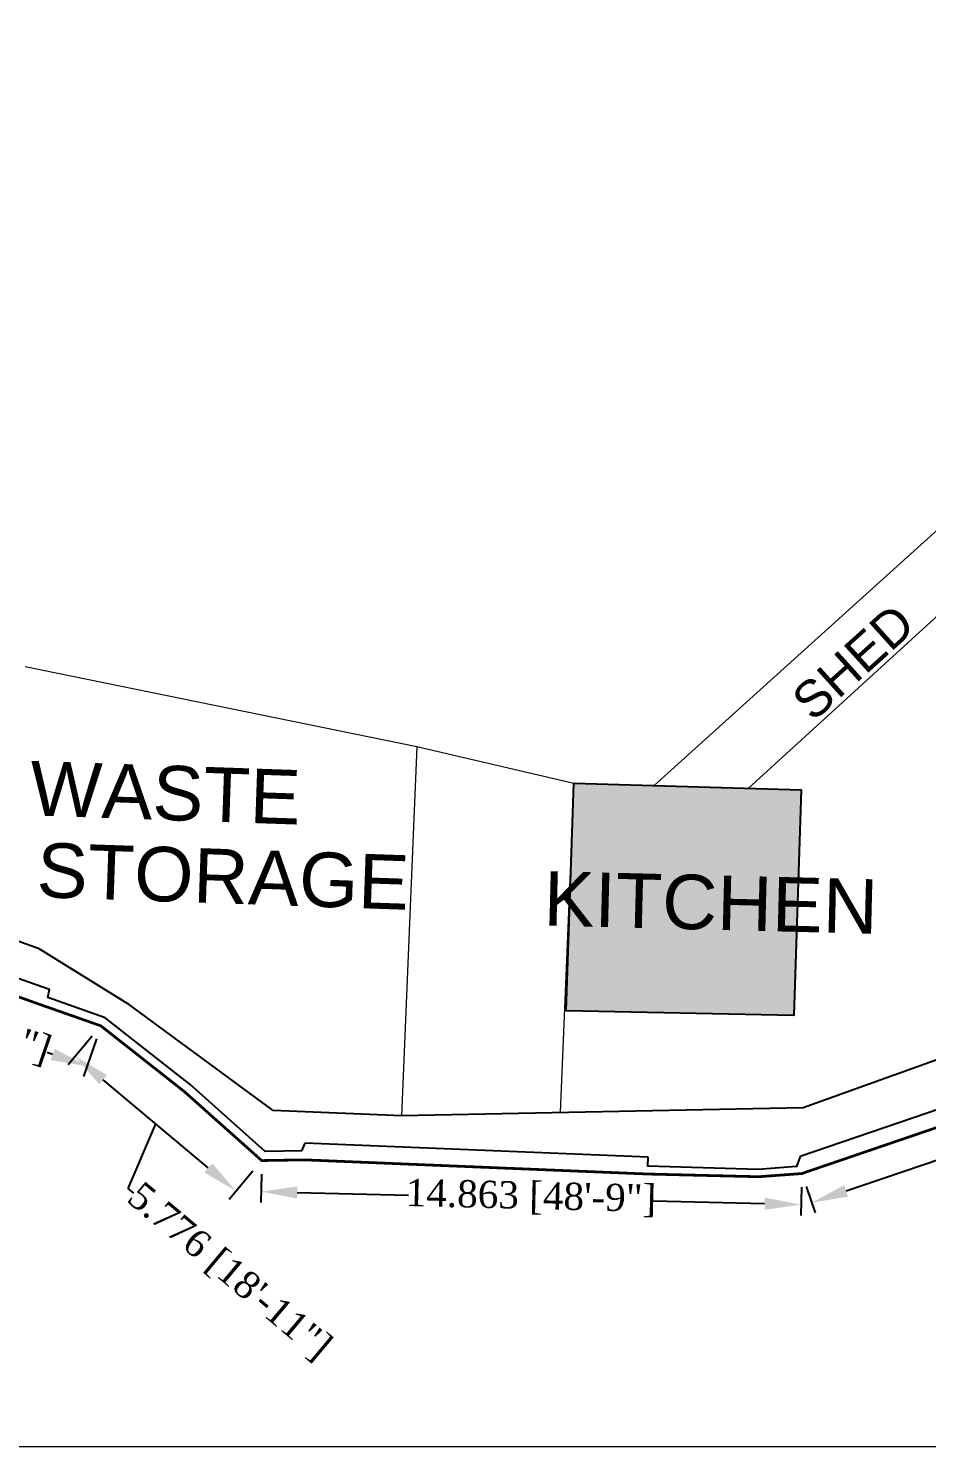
# Model space of a CAD drawing. Header units: metres. Extents: x 420822 to 421453, y 1458172 to 1458620.
# Drawn here: x 420975.24 to 420999.95, y 1458325 to 1458364.04 of the extents above; entities that cross this region are included whole.
import ezdxf

# ---------------------------------------------------------------- set-up
doc = ezdxf.new("R2010")
doc.units = ezdxf.units.M
doc.header["$MEASUREMENT"] = 0
doc.header["$PDMODE"] = 3
doc.header["$PDSIZE"] = 0.25
doc.linetypes.add('DOT2', pattern=[0.125, 0, -0.125])
doc.layers.get('Defpoints').update_dxf_attribs({"linetype": 'CONTINUOUS'})
for name, color, linetype in [('BOUNDARY', 7, 'CONTINUOUS'), ('BUILDING', 230, 'CONTINUOUS'), ('DIM', 8, 'CONTINUOUS'), ('DRAIN', 5, 'CONTINUOUS'), ('TEXT', 7, 'CONTINUOUS')]:
    doc.layers.add(name, color=color, linetype=linetype)
doc.layers.add('grid', color=5, linetype='DOT2', lineweight=20)
doc.layers.add('SHEET', color=200, linetype='CONTINUOUS', lineweight=9)
doc.styles.add('ROMANTICITALIC', font='romantic.ttf')
doc.styles.add('rs2', font='arial.ttf', dxfattribs={"height": 2})
doc.dimstyles.new('ROCKFORT', dxfattribs={"dimtxt": 0.75, "dimasz": 1, "dimexe": 0.3, "dimexo": 0.375, "dimgap": 0.1, "dimtad": 0, "dimdec": 3, "dimzin": 0, "dimdsep": 46, "dimtxsty": 'ROMANTICITALIC', "dimcen": 0.09, "dimclrd": 8, "dimclre": 8, "dimclrt": 5, "dimadec": 0, "dimazin": 0, "dimtfac": 1, "dimtdec": 3, "dimtofl": 0, "dimtmove": 1, "dimatfit": 2, "dimfxl": 1, "dimtolj": 1, "dimtzin": 0, "dimarcsym": 0})

# ---------------------------------------------------------------- blocks, each defined once
blk = doc.blocks.new('*D64')
at = {"layer": 'Defpoints', "color": 0, "linetype": 'ByBlock', "transparency": 16777216}
for p in [(421017.839, 1458339.793), (420996.516, 1458332.516), (420996.789, 1458331.715)]:
    blk.add_point(p, dxfattribs=at)
at = {"layer": 'DIM', "color": 8, "linetype": 'ByBlock', "lineweight": -2, "transparency": 16777216}
for p, q in [((421017.96, 1458339.438), (421018.209, 1458338.708)), ((421017.166, 1458338.669), (421010.942, 1458336.545)), ((420997.736, 1458332.038), (421003.959, 1458334.162)), ((420996.637, 1458332.161), (420996.886, 1458331.431))]:
    blk.add_line(p, q, dxfattribs=at)
at = {"layer": 'DIM', "color": 8, "linetype": 'ByBlock', "transparency": 16777216}
for points in [[(421017.112, 1458338.827), (421017.22, 1458338.511), (421018.112, 1458338.992)], [(420997.682, 1458332.196), (420997.79, 1458331.88), (420996.789, 1458331.715)]]:
    blk.add_solid(points, dxfattribs=at)
at = {"layer": 'DIM', "color": 5, "linetype": 'ByBlock', "transparency": 16777216, "insert": (421007.451, 1458335.354), "char_height": 0.75, "attachment_point": 5, "rotation": 18.8431, "style": 'ROMANTICITALIC'}
blk.add_mtext('\\A1;22.531 [73\'-11"]', dxfattribs=at)
blk = doc.blocks.new('*D65')
at = {"layer": 'Defpoints', "color": 0, "linetype": 'ByBlock', "transparency": 16777216}
for p in [(420981.657, 1458332.874), (420996.516, 1458332.516), (420981.637, 1458332.019)]:
    blk.add_point(p, dxfattribs=at)
at = {"layer": 'DIM', "color": 8, "linetype": 'ByBlock', "lineweight": -2, "transparency": 16777216}
for p, q in [((420981.648, 1458332.499), (420981.63, 1458331.719)), ((420996.507, 1458332.141), (420996.488, 1458331.362)), ((420982.636, 1458331.995), (420985.7, 1458331.921)), ((420995.496, 1458331.686), (420992.432, 1458331.759))]:
    blk.add_line(p, q, dxfattribs=at)
at = {"layer": 'DIM', "color": 8, "linetype": 'ByBlock', "transparency": 16777216}
for points in [[(420982.64, 1458332.162), (420982.632, 1458331.828), (420981.637, 1458332.019)], [(420995.5, 1458331.852), (420995.492, 1458331.519), (420996.495, 1458331.662)]]:
    blk.add_solid(points, dxfattribs=at)
at = {"layer": 'DIM', "color": 5, "linetype": 'ByBlock', "transparency": 16777216, "insert": (420989.066, 1458331.84), "char_height": 0.75, "attachment_point": 5, "rotation": 358.6218, "style": 'ROMANTICITALIC'}
blk.add_mtext('\\A1;14.863 [48\'-9"]', dxfattribs=at)
blk = doc.blocks.new('*D66')
at = {"layer": 'Defpoints', "color": 0, "linetype": 'ByBlock', "transparency": 16777216}
for p in [(420977.23, 1458336.583), (420976.525, 1458335.742), (420981.657, 1458332.874)]:
    blk.add_point(p, dxfattribs=at)
at = {"layer": 'DIM', "color": 8, "linetype": 'ByBlock', "lineweight": -2, "transparency": 16777216}
for p, q in [((420976.989, 1458336.295), (420976.332, 1458335.512)), ((420980.186, 1458332.674), (420977.292, 1458335.099)), ((420978.739, 1458333.887), (420977.974, 1458332.108)), ((420981.416, 1458332.586), (420980.76, 1458331.802)), ((420977.974, 1458332.108), (420978.128, 1458331.98))]:
    blk.add_line(p, q, dxfattribs=at)
at = {"layer": 'DIM', "color": 8, "linetype": 'ByBlock', "transparency": 16777216}
for points in [[(420977.399, 1458335.227), (420977.185, 1458334.972), (420976.525, 1458335.742)], [(420980.293, 1458332.802), (420980.079, 1458332.547), (420980.952, 1458332.032)]]:
    blk.add_solid(points, dxfattribs=at)
at = {"layer": 'DIM', "color": 5, "linetype": 'ByBlock', "transparency": 16777216, "insert": (420980.742, 1458329.789), "char_height": 0.75, "attachment_point": 5, "rotation": 320.0433, "style": 'ROMANTICITALIC'}
blk.add_mtext('\\A1;5.776 [18\'-11"]', dxfattribs=at)
blk = doc.blocks.new('*D67')
at = {"layer": 'Defpoints', "color": 0, "linetype": 'ByBlock', "transparency": 16777216}
for p in [(420969.132, 1458339.343), (420968.754, 1458338.233), (420977.23, 1458336.583)]:
    blk.add_point(p, dxfattribs=at)
at = {"layer": 'DIM', "color": 8, "linetype": 'ByBlock', "lineweight": -2, "transparency": 16777216}
for p, q in [((420969.011, 1458338.989), (420968.657, 1458337.949)), ((420969.7, 1458337.911), (420969.849, 1458337.86)), ((420977.109, 1458336.228), (420976.755, 1458335.189)), ((420975.905, 1458335.795), (420975.757, 1458335.846))]:
    blk.add_line(p, q, dxfattribs=at)
at = {"layer": 'DIM', "color": 8, "linetype": 'ByBlock', "transparency": 16777216}
for points in [[(420969.754, 1458338.068), (420969.647, 1458337.753), (420968.754, 1458338.233)], [(420975.959, 1458335.953), (420975.851, 1458335.637), (420976.851, 1458335.473)]]:
    blk.add_solid(points, dxfattribs=at)
at = {"layer": 'DIM', "color": 5, "linetype": 'ByBlock', "transparency": 16777216, "insert": (420972.803, 1458336.853), "char_height": 0.75, "attachment_point": 5, "rotation": 341.1746, "style": 'ROMANTICITALIC'}
blk.add_mtext('\\A1;8.555 [28\'-1"]', dxfattribs=at)

msp = doc.modelspace()

# ---------------------------------------------------------------- hatches: boundary and pattern name
at = {"layer": 'BUILDING'}
h = msp.add_hatch(color=172, dxfattribs=at)
h.dxf.hatch_style = 1
h.set_gradient(color1=(0, 0, 204), color2=(255, 255, 0), name='CYLINDER')
h.paths.add_polyline_path([(420978.518, 1458475.843), (420976.961, 1458449.19), (420945.312, 1458450.837), (420942.85, 1458452.851), (420942.935, 1458454.287), (420917.336, 1458455.499), (420918.52, 1458478.917), (420952.308, 1458477.074), (420953.236, 1458477.708), (420953.375, 1458479.675), (420962.027, 1458480.342), (420966.848, 1458480.022), (420966.897, 1458476.549)])
h.paths.add_polyline_path([(421075.349, 1458478.061), (421077.671, 1458478.029), (421077.64, 1458475.772), (421075.347, 1458475.713)])
h.paths.add_polyline_path([(421138.169, 1458479.125), (421137.834, 1458474.226), (421147.812, 1458473.676), (421148.111, 1458478.591)])
h.paths.add_polyline_path([(421054.387, 1458432.55), (421057.471, 1458432.328), (421057.328, 1458429.249), (421054.207, 1458429.338)])
h.paths.add_polyline_path([(421030.689, 1458413.843), (421036.759, 1458413.164), (421036.429, 1458410.672), (421030.419, 1458411.454)])
h.paths.add_polyline_path([(421018.386, 1458408.231), (421019.656, 1458407.662), (421018.379, 1458404.095), (421017.073, 1458404.61)])
h.paths.add_polyline_path([(420924.109, 1458397.421), (420923.894, 1458394.317), (420933.901, 1458393.725), (420934.037, 1458396.829)], flags=17)
h.paths.add_polyline_path([(420917.51, 1458397.875), (420922.613, 1458397.523), (420922.338, 1458394.494), (420917.349, 1458394.807)], flags=17)
h.paths.add_polyline_path([(420921.819, 1458386.514), (420924.26, 1458386.239), (420924.011, 1458384.016), (420921.554, 1458384.261)])
h.paths.add_polyline_path([(420916.96, 1458386.207), (420919.083, 1458386.02), (420918.942, 1458384.468), (420916.809, 1458384.686)])
h.paths.add_polyline_path([(420912.6, 1458357.489), (420917.842, 1458357.07), (420917.558, 1458354.36), (420920.171, 1458354.333), (420921.08, 1458363.463), (420922.026, 1458375.5), (420919.477, 1458375.802), (420914.279, 1458376.169)])
h.paths.add_polyline_path([(420908.824, 1458375.299), (420912.138, 1458374.936), (420911.82, 1458371.572), (420908.515, 1458371.884)])
h.paths.add_polyline_path([(420942.665, 1458364.516), (420942.184, 1458360.738), (420958.977, 1458358.7), (420958.317, 1458353.706), (420971.091, 1458352.147), (420972.13, 1458360.978)])
h.paths.add_polyline_path([(420990.243, 1458343.259), (420996.501, 1458343.075), (420996.297, 1458336.867), (420990.038, 1458336.997)])
h.paths.add_polyline_path([(421006.439, 1458362.706), (421012.579, 1458362.031), (421011.219, 1458343.772), (421008.0741, 1458344.1177), (421007.832, 1458340.868), (421004.882, 1458341.307)])
edge = h.paths.add_edge_path()
edge.add_line((420946.328, 1458424.099), (420946.137, 1458420.471))
edge.add_line((420942.694, 1458424.202), (420946.328, 1458424.099))
edge.add_line((420942.503, 1458420.574), (420946.137, 1458420.471))
edge.add_line((420942.694, 1458424.202), (420942.503, 1458420.574))
edge.add_line((420916.96, 1458386.207), (420921.7334, 1458385.7865))
edge.add_line((420918.942, 1458384.468), (420921.554, 1458384.261))

# ---------------------------------------------------------------- linework, layer by layer
at = {"layer": 'BOUNDARY', "linetype": 'ByBlock', "const_width": 0.075}
msp.add_lwpolyline([(421016.3983, 1458372.0994), (421017.8175, 1458340.2763), (421017.8391, 1458339.793), (421017.1056, 1458339.5426), (420996.516, 1458332.5161), (420995.3252, 1458332.4288), (420992.275, 1458332.5034), (420982.836, 1458332.8934), (420981.6573, 1458332.8736), (420979.5243, 1458334.7753), (420977.23, 1458336.5829), (420975.4872, 1458337.1939), (420971.3987, 1458338.6571)], dxfattribs=at)
at = {"layer": 'BOUNDARY', "linetype": 'ByBlock'}
for points, elevation in [([(421016.957, 1458339.978), (420996.47, 1458332.987)], 6.945), ([(421017.8391, 1458339.793), (420996.516, 1458332.5161)], 6.945), ([(420975.772, 1458337.359), (420975.814, 1458337.586), (420971.493, 1458339.095)], 8.3), ([(420975.4872, 1458337.1939), (420971.3987, 1458338.6571)], 8.631), ([(420982.836, 1458332.8934), (420981.6573, 1458332.8736), (420979.5243, 1458334.7753), (420977.23, 1458336.5829), (420975.4872, 1458337.1939), (420975.4872, 1458337.1939)], 8.589), ([(420982.761, 1458333.14), (420982.761, 1458333.14), (420981.751, 1458333.125), (420979.685, 1458334.967), (420977.352, 1458336.805), (420975.772, 1458337.359), (420975.772, 1458337.359)], 8.589), ([(420982.761, 1458333.14), (420982.855, 1458333.353)], 8.553), ([(420992.294, 1458332.963), (420982.855, 1458333.353)], 8.783), ([(420992.275, 1458332.5034), (420982.836, 1458332.8934)], 8.783), ([(420996.47, 1458332.987), (420996.371, 1458332.706), (420995.321, 1458332.629), (420992.283, 1458332.723), (420992.294, 1458332.963)], 8.943), ([(420996.5161, 1458332.5161), (420996.5161, 1458332.5161), (420995.3252, 1458332.4288), (420992.275, 1458332.5034), (420992.275, 1458332.5034)], 8.943)]:
    msp.add_lwpolyline(points, dxfattribs=dict(at, elevation=elevation))
at = {"layer": 'BUILDING', "linetype": 'ByBlock', "elevation": 7.811}
msp.add_lwpolyline([(420990.243, 1458343.259), (420996.501, 1458343.075), (420996.297, 1458336.867), (420990.038, 1458336.997), (420990.243, 1458343.259)], dxfattribs=at)
at = {"layer": 'DRAIN', "linetype": 'ByBlock', "elevation": 7.455}
msp.add_lwpolyline([(420983.403, 1458389.285), (420995.291, 1458391.476), (421009.463, 1458392.253), (421011.108, 1458391.901), (421013.635, 1458390.828), (421018.579, 1458387.501), (421014.538, 1458377.791), (421014.466, 1458374.739), (421014.665, 1458365.776), (421015.219, 1458352.899), (421016.187, 1458341.373), (420996.5585, 1458334.3277), (420985.502, 1458334.104), (420981.9679, 1458334.2556), (420978.0225, 1458337.1615), (420975.5353, 1458338.7023), (420966.383, 1458341.984), (420954.681, 1458343.857), (420950.0142, 1458344.4845), (420950.733, 1458350.2547), (420948.558, 1458350.415)], dxfattribs=at)
at = {"layer": 'grid', "color": 8, "linetype": 'ByBlock'}
msp.add_line((420825, 1458325), (421373.931, 1458325), dxfattribs=at)
at = {"layer": 'SHEET', "linetype": 'ByBlock'}
for points, elevation in [([(420992.4519, 1458343.1941), (421003.182, 1458352.877), (421003.994, 1458361.445), (421006.3349, 1458361.2747)], 7.349), ([(421005.0972, 1458344.2648), (421002.692, 1458344.544), (421002.993, 1458350.376), (420995.0406, 1458343.1179)], 7.293), ([(420975.153, 1458346.471), (420985.922, 1458344.27), (420990.243, 1458343.259), (420989.8684, 1458334.1923)], 7.559), ([(420985.922, 1458344.27), (420985.502, 1458334.104)], 7.391)]:
    msp.add_lwpolyline(points, dxfattribs=dict(at, elevation=elevation))

# ---------------------------------------------------------------- texts
at = {"layer": 'TEXT', "linetype": 'ByBlock', "style": 'rs2'}
for s, height, rotation, p in [('SHED', 1, 42.06352, (420996.8244, 1458344.9273)), ('WASTE ', 1.5, 358.01979, (420975.2596, 1458342.3771)), ('STORAGE', 1.5, 358.01979, (420975.4502, 1458340.1288)), ('KITCHEN', 1.5, 358.56299, (420989.401, 1458339.3437))]:
    msp.add_text(s, height=height, rotation=rotation, dxfattribs=at).set_placement(p)

# ---------------------------------------------------------------- dimensions: what is measured, and where the dimension line sits
at = {"layer": 'DIM', "linetype": 'ByBlock'}
for p1, p2, distance, picture, middle in [((421017.8391, 1458339.793), (420996.516, 1458332.5161), 0.8463, '*D64', (421007.4509, 1458335.3536)), ((420977.23, 1458336.5829), (420969.1325, 1458339.3435), 1.1731, '*D67', (420972.8027, 1458336.8529)), ((420981.6573, 1458332.8736), (420977.23, 1458336.5829), 1.0976, '*D66', (420978.2042, 1458331.9153)), ((420996.516, 1458332.5161), (420981.6573, 1458332.8736), 0.8548, '*D65', (420989.0661, 1458331.8402))]:
    dim = msp.add_aligned_dim(p1=p1, p2=p2, distance=distance, dimstyle='ROCKFORT', dxfattribs=at)
    dim.commit()
    dim.dimension.update_dxf_attribs({"geometry": picture, "text_midpoint": middle})

doc.saveas('drawing.dxf')
